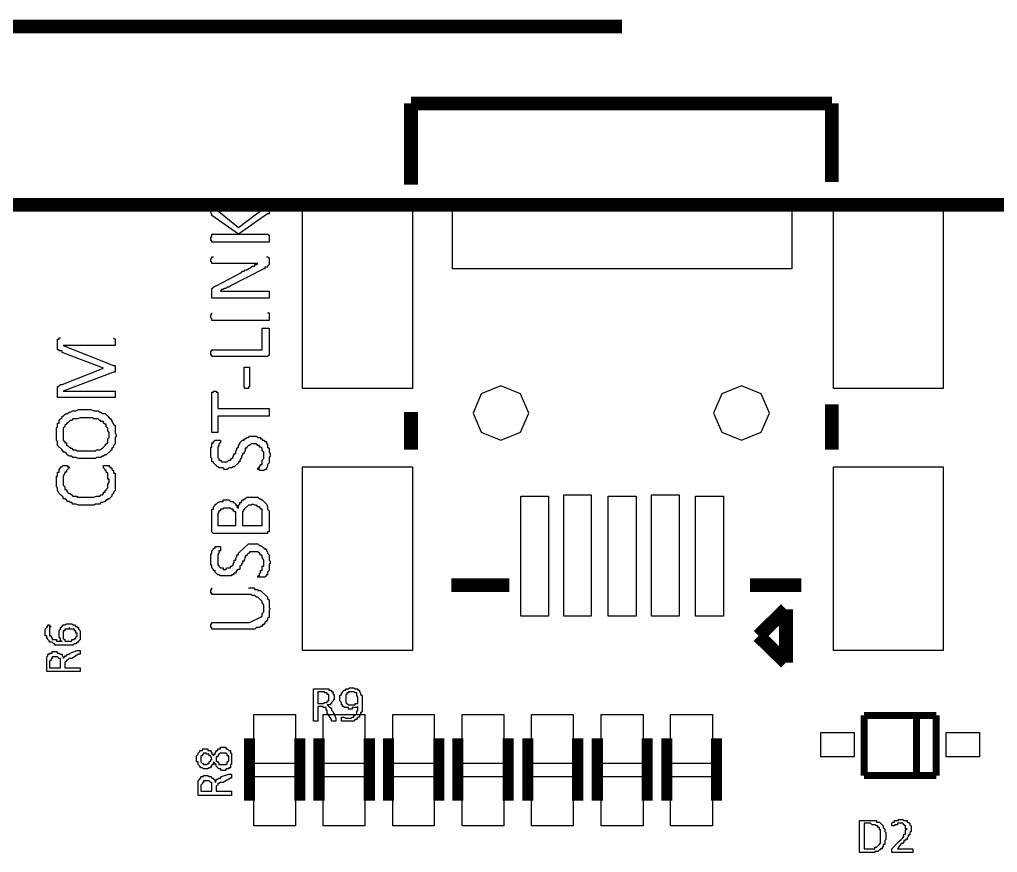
# Model space of a CAD drawing. Extents: x 0.35 to 4.98, y 3.96 to 9.44.
# Drawn here: x 2.05 to 2.944, y 8.373 to 9.135 of the extents above; entities that cross this region are included whole.
import ezdxf

# ---------------------------------------------------------------- set-up
doc = ezdxf.new("R2010")
doc.units = 0
doc.layers.get('0').update_dxf_attribs({"linetype": 'CONTINUOUS'})

msp = doc.modelspace()

# ---------------------------------------------------------------- linework, layer by layer
at = {"color": 234, "const_width": 0.01271}
msp.add_lwpolyline([(1.26595, 9.12864), (2.60053, 9.12864)], dxfattribs=at)
at = {"color": 94}
for points, const_width in [([(2.4075, 8.9841), (2.4075, 9.05826)], 0.01271), ([(2.4075, 9.05826), (2.79253, 9.05826)], 0.01271), ([(2.79253, 8.98649), (2.79253, 9.05826)], 0.01271), ([(2.79253, 8.7416), (2.79253, 8.78321)], 0.01271), ([(2.4075, 8.7416), (2.4075, 8.77604)], 0.01271), ([(2.4445, 8.61768), (2.4975, 8.61768)], 0.01271), ([(2.7175, 8.61768), (2.76454, 8.61768)], 0.01271), ([(2.72553, 8.57129), (2.75049, 8.59571)], 0.01271), ([(2.75049, 8.54688), (2.75049, 8.59571)], 0.01271), ([(2.75049, 8.54693), (2.72553, 8.57129)], 0.01271), ([(2.82206, 8.49858), (2.88803, 8.49858)], 0.00635), ([(2.82206, 8.44358), (2.82206, 8.49858)], 0.00635), ([(2.87001, 8.44499), (2.87001, 8.49858)], 0.00635), ([(2.88803, 8.44358), (2.88803, 8.49858)], 0.00635), ([(2.25999, 8.42062), (2.25999, 8.47754)], 0.01017), ([(2.30599, 8.42062), (2.30599, 8.47754)], 0.01017), ([(2.32351, 8.42062), (2.32351, 8.47754)], 0.01017), ([(2.36951, 8.42062), (2.36951, 8.47754)], 0.01017), ([(2.38699, 8.42062), (2.38699, 8.47754)], 0.01017), ([(2.433, 8.42062), (2.433, 8.47754)], 0.01017), ([(2.45053, 8.42062), (2.45053, 8.47754)], 0.01017), ([(2.49653, 8.42062), (2.49653, 8.47754)], 0.01017), ([(2.51449, 8.42062), (2.51449, 8.47754)], 0.01017), ([(2.56, 8.42062), (2.56, 8.47754)], 0.01017), ([(2.57801, 8.42062), (2.57801, 8.47754)], 0.01017), ([(2.62354, 8.42062), (2.62354, 8.47754)], 0.01017), ([(2.6415, 8.42062), (2.6415, 8.47754)], 0.01017), ([(2.68701, 8.42062), (2.68701, 8.47754)], 0.01017), ([(2.82206, 8.44358), (2.88803, 8.44358)], 0.00635)]:
    msp.add_lwpolyline(points, dxfattribs=dict(at, const_width=const_width))
at = {"color": 214, "const_width": 0.01271}
msp.add_lwpolyline([(0.94944, 8.9655), (4.25206, 8.9655)], dxfattribs=at)
at = {"color": 94}
for points in [[(2.27642, 8.96451), (2.27794, 8.96451), (2.27794, 8.95731), (2.27642, 8.95731), (2.24989, 8.93869), (2.27642, 8.93869), (2.27794, 8.93772), (2.27794, 8.93153), (2.22542, 8.93153), (2.22542, 8.93294), (2.22439, 8.93294), (2.22439, 8.93631), (2.22542, 8.93631), (2.22542, 8.93869), (2.24989, 8.93869), (2.22542, 8.95589), (2.22542, 8.95731), (2.22439, 8.95828), (2.22439, 8.96213), (2.22542, 8.96213), (2.22542, 8.96306), (2.2284, 8.96306), (2.2284, 8.96213), (2.24989, 8.94488), (2.27393, 8.96306), (2.27539, 8.96306), (2.27539, 8.96451), (2.27642, 8.96451)], [(2.27539, 8.91812), (2.27642, 8.91812), (2.27794, 8.91715), (2.27794, 8.91092), (2.27642, 8.9095), (2.27642, 8.90853), (2.27393, 8.90853), (2.27393, 8.90711), (2.27289, 8.90711), (2.2424, 8.89133), (2.24094, 8.89035), (2.23942, 8.89035), (2.23839, 8.88894), (2.23693, 8.88894), (2.23589, 8.88797), (2.23443, 8.88797), (2.2334, 8.88656), (2.27794, 8.88656), (2.27794, 8.88032), (2.22542, 8.88032), (2.22542, 8.88894), (2.22689, 8.89035), (2.2284, 8.89133), (2.22944, 8.89133), (2.25244, 8.90375), (2.25342, 8.90474), (2.25493, 8.90474), (2.25592, 8.90614), (2.25743, 8.90614), (2.2589, 8.90711), (2.26139, 8.90853), (2.26243, 8.9095), (2.26492, 8.9095), (2.26492, 8.91092), (2.26644, 8.91092), (2.26742, 8.91189), (2.22542, 8.91189), (2.22542, 8.91331), (2.22439, 8.91331), (2.22439, 8.91575), (2.22542, 8.91715), (2.22542, 8.91812), (2.22689, 8.91812)], [(2.27642, 8.86692), (2.27794, 8.86692), (2.27794, 8.85975), (2.22542, 8.85975), (2.22542, 8.86117), (2.22439, 8.86214), (2.22439, 8.86453), (2.22542, 8.866), (2.22542, 8.86692)], [(2.27539, 8.8526), (2.27794, 8.8526), (2.27794, 8.82818), (2.27642, 8.82676), (2.22542, 8.82676), (2.22542, 8.82818), (2.22439, 8.82818), (2.22439, 8.83203), (2.22542, 8.83203), (2.22542, 8.83296), (2.27143, 8.83296), (2.27143, 8.8526), (2.27539, 8.8526)], [(2.13542, 8.84397), (2.13693, 8.84256), (2.13693, 8.83681), (2.08942, 8.83681), (2.13542, 8.81862), (2.13693, 8.81862), (2.13693, 8.81239), (2.13542, 8.81239), (2.08942, 8.79519), (2.13693, 8.79519), (2.13693, 8.78944), (2.08442, 8.78944), (2.08442, 8.79899), (2.08594, 8.79997), (2.08692, 8.80137), (2.08843, 8.80137), (2.12642, 8.81625), (2.08843, 8.83057), (2.08843, 8.83203), (2.08594, 8.83203), (2.08594, 8.83296), (2.08442, 8.83296), (2.08442, 8.84256), (2.08594, 8.84256), (2.08594, 8.84397), (2.08692, 8.84397)], [(2.25743, 8.81717), (2.25993, 8.81717), (2.25993, 8.79899), (2.2589, 8.79899), (2.2589, 8.79758), (2.25592, 8.79758), (2.25493, 8.79899), (2.25493, 8.81717), (2.25743, 8.81717)], [(2.2284, 8.79519), (2.22944, 8.79519), (2.22944, 8.79422), (2.2309, 8.79422), (2.2309, 8.7794), (2.27794, 8.7794), (2.27794, 8.77225), (2.2309, 8.77225), (2.2309, 8.75738), (2.22542, 8.75738), (2.22542, 8.79422), (2.22689, 8.79422), (2.22689, 8.79519), (2.2284, 8.79519)], [(2.26243, 8.75401), (2.26644, 8.75401), (2.26742, 8.75261), (2.26992, 8.75261), (2.26992, 8.75163), (2.27143, 8.75163), (2.27143, 8.75022), (2.27289, 8.75022), (2.27393, 8.74924), (2.27539, 8.74924), (2.27539, 8.74685), (2.27642, 8.74685), (2.27642, 8.74397), (2.27794, 8.74306), (2.27794, 8.73921), (2.27892, 8.73822), (2.27892, 8.73583), (2.27794, 8.73443), (2.27794, 8.72965), (2.27642, 8.72819), (2.27642, 8.72581), (2.27539, 8.72487), (2.27539, 8.72342), (2.27393, 8.72342), (2.27289, 8.7225), (2.26893, 8.7225), (2.26893, 8.72342), (2.26742, 8.72342), (2.26742, 8.72487), (2.26893, 8.72487), (2.26893, 8.72581), (2.26992, 8.72726), (2.26992, 8.72819), (2.27143, 8.72819), (2.27143, 8.73204), (2.27289, 8.73346), (2.27289, 8.73921), (2.27143, 8.74067), (2.27143, 8.74306), (2.26992, 8.74397), (2.26893, 8.74397), (2.26893, 8.74544), (2.26742, 8.74544), (2.26644, 8.74685), (2.26139, 8.74685), (2.25993, 8.74544), (2.2589, 8.74544), (2.25743, 8.74397), (2.25743, 8.74306), (2.25592, 8.74306), (2.25592, 8.74067), (2.25493, 8.73921), (2.25493, 8.73822), (2.25342, 8.73822), (2.25342, 8.73682), (2.25244, 8.73583), (2.25244, 8.73443), (2.25092, 8.73204), (2.25092, 8.73058), (2.24989, 8.73058), (2.24989, 8.72965), (2.24593, 8.72581), (2.2449, 8.72581), (2.24343, 8.72487), (2.24094, 8.72487), (2.23942, 8.72342), (2.23693, 8.72342), (2.23589, 8.72487), (2.23193, 8.72487), (2.22944, 8.72726), (2.2284, 8.72819), (2.22689, 8.72965), (2.22689, 8.73058), (2.22542, 8.73058), (2.22542, 8.73346), (2.22439, 8.73443), (2.22439, 8.74397), (2.22542, 8.74397), (2.22542, 8.74783), (2.22689, 8.74783), (2.22689, 8.74924), (2.2284, 8.75022), (2.2334, 8.75022), (2.2334, 8.74783), (2.23193, 8.74685), (2.23193, 8.74544), (2.2309, 8.74397), (2.2309, 8.73443), (2.23193, 8.73346), (2.23193, 8.73204), (2.2334, 8.73204), (2.23443, 8.73058), (2.23942, 8.73058), (2.24094, 8.73204), (2.2424, 8.73204), (2.24343, 8.73346), (2.2449, 8.73443), (2.2449, 8.73583), (2.24593, 8.73682), (2.24593, 8.73822), (2.24739, 8.73822), (2.24739, 8.74067), (2.24843, 8.7416), (2.24843, 8.74306), (2.24989, 8.74397), (2.24989, 8.74544), (2.25092, 8.74685), (2.25092, 8.74783), (2.25342, 8.75022), (2.25493, 8.75022), (2.25493, 8.75163), (2.25592, 8.75163), (2.25743, 8.75261), (2.2589, 8.75261), (2.25993, 8.75401), (2.26243, 8.75401)], [(2.1289, 8.72726), (2.1314, 8.72726), (2.1314, 8.72581), (2.13292, 8.72581), (2.13292, 8.72487), (2.1339, 8.72487), (2.1339, 8.72342), (2.13542, 8.7225), (2.13542, 8.72006), (2.13693, 8.72006), (2.13693, 8.70426), (2.13542, 8.70285), (2.13542, 8.70139), (2.1339, 8.70047), (2.1339, 8.699), (2.1314, 8.69661), (2.13043, 8.69661), (2.13043, 8.69569), (2.1289, 8.69569), (2.12793, 8.69422), (2.12543, 8.69331), (2.12392, 8.69331), (2.12294, 8.69183), (2.11892, 8.69183), (2.1174, 8.69086), (2.1034, 8.69086), (2.10092, 8.69183), (2.09842, 8.69183), (2.09744, 8.69331), (2.09592, 8.69331), (2.09489, 8.69422), (2.09343, 8.69422), (2.09239, 8.69569), (2.09093, 8.69661), (2.08942, 8.69661), (2.08942, 8.69808), (2.08692, 8.70047), (2.08594, 8.70139), (2.08442, 8.70426), (2.08442, 8.70665), (2.08344, 8.70762), (2.08344, 8.71724), (2.08442, 8.71724), (2.08442, 8.72103), (2.08594, 8.72103), (2.08594, 8.72342), (2.08692, 8.72487), (2.08692, 8.72581), (2.08843, 8.72581), (2.08942, 8.72726), (2.09343, 8.72726), (2.09343, 8.72581), (2.09489, 8.72581), (2.09489, 8.72487), (2.09239, 8.7225), (2.09239, 8.72103), (2.09093, 8.72103), (2.09093, 8.72006), (2.08942, 8.71724), (2.08942, 8.70904), (2.09093, 8.70762), (2.09093, 8.70524), (2.09239, 8.70524), (2.09239, 8.70426), (2.09343, 8.70285), (2.09489, 8.70139), (2.09592, 8.70139), (2.09744, 8.70047), (2.09842, 8.699), (2.10243, 8.699), (2.10243, 8.69808), (2.1174, 8.69808), (2.1199, 8.699), (2.12294, 8.699), (2.12392, 8.70047), (2.12543, 8.70047), (2.12642, 8.70139), (2.12642, 8.70285), (2.12793, 8.70285), (2.12793, 8.70426), (2.1289, 8.70426), (2.1289, 8.70524), (2.13043, 8.70665), (2.13043, 8.71001), (2.1314, 8.71149), (2.1314, 8.71479), (2.13043, 8.71479), (2.13043, 8.72006), (2.1289, 8.72103), (2.1289, 8.7225), (2.12793, 8.7225), (2.12793, 8.72342), (2.12642, 8.72487), (2.12642, 8.72726), (2.1289, 8.72726)], [(2.26243, 8.65549), (2.26742, 8.65549), (2.26893, 8.65408), (2.26992, 8.65408), (2.27143, 8.6531), (2.27289, 8.65164), (2.27393, 8.65164), (2.27393, 8.65072), (2.27539, 8.65072), (2.27539, 8.64925), (2.27642, 8.64833), (2.27642, 8.64686), (2.27794, 8.64546), (2.27794, 8.64068), (2.27892, 8.63971), (2.27892, 8.63732), (2.27794, 8.63732), (2.27794, 8.63108), (2.27642, 8.62967), (2.27642, 8.62728), (2.27539, 8.62728), (2.27539, 8.62631), (2.27393, 8.62489), (2.26742, 8.62489), (2.26742, 8.62631), (2.26893, 8.62631), (2.26893, 8.62869), (2.26992, 8.62869), (2.26992, 8.63108), (2.27143, 8.63108), (2.27143, 8.63493), (2.27289, 8.63493), (2.27289, 8.64068), (2.27143, 8.64307), (2.27143, 8.64447), (2.26992, 8.64546), (2.26893, 8.64686), (2.26742, 8.64833), (2.25993, 8.64833), (2.25993, 8.64686), (2.2589, 8.64686), (2.25743, 8.64546), (2.25743, 8.64447), (2.25592, 8.64447), (2.25592, 8.64307), (2.25493, 8.64068), (2.25493, 8.63971), (2.25342, 8.63971), (2.25342, 8.63829), (2.25244, 8.63732), (2.25244, 8.6359), (2.25092, 8.63493), (2.25092, 8.63206), (2.24989, 8.63206), (2.24843, 8.63108), (2.24739, 8.62967), (2.24739, 8.62869), (2.24593, 8.62869), (2.2449, 8.62728), (2.24343, 8.62728), (2.24343, 8.62631), (2.2334, 8.62631), (2.23193, 8.62728), (2.2309, 8.62728), (2.2284, 8.62967), (2.2284, 8.63108), (2.22689, 8.63108), (2.22689, 8.63206), (2.22542, 8.63351), (2.22542, 8.6359), (2.22439, 8.6359), (2.22439, 8.64546), (2.22542, 8.64686), (2.22542, 8.64925), (2.22689, 8.65072), (2.22689, 8.65164), (2.2284, 8.65164), (2.2284, 8.6531), (2.2334, 8.6531), (2.2334, 8.64925), (2.23193, 8.64925), (2.23193, 8.64686), (2.2309, 8.64546), (2.2309, 8.6359), (2.23193, 8.6359), (2.23193, 8.63493), (2.2334, 8.63351), (2.23589, 8.63351), (2.23589, 8.63206), (2.23839, 8.63206), (2.23942, 8.63351), (2.2424, 8.63351), (2.2424, 8.63493), (2.24343, 8.63493), (2.2449, 8.6359), (2.2449, 8.63732), (2.24593, 8.63829), (2.24593, 8.64068), (2.24739, 8.64068), (2.24739, 8.64208), (2.24843, 8.64447), (2.24843, 8.64546), (2.24989, 8.64546), (2.24989, 8.64686), (2.2589, 8.65549), (2.26243, 8.65549)], [(2.2589, 8.61529), (2.26389, 8.61529), (2.26492, 8.61387), (2.26742, 8.61387), (2.26742, 8.6129), (2.26992, 8.6129), (2.27642, 8.60672), (2.27642, 8.60525), (2.27794, 8.60428), (2.27794, 8.59711), (2.27892, 8.59571), (2.27794, 8.59472), (2.27794, 8.58849), (2.27642, 8.58708), (2.27642, 8.5861), (2.27539, 8.58469), (2.27393, 8.58371), (2.27393, 8.58231), (2.27289, 8.58231), (2.27289, 8.58132), (2.27143, 8.58132), (2.27143, 8.57992), (2.26992, 8.57992), (2.26893, 8.57894), (2.26644, 8.57894), (2.26492, 8.57753), (2.22542, 8.57753), (2.22542, 8.57894), (2.22439, 8.57894), (2.22439, 8.58231), (2.22542, 8.58231), (2.22542, 8.58371), (2.25993, 8.58371), (2.26992, 8.58849), (2.27143, 8.58946), (2.27143, 8.59185), (2.27289, 8.59332), (2.27289, 8.5995), (2.27143, 8.60189), (2.27143, 8.60286), (2.26893, 8.60525), (2.26742, 8.60672), (2.26644, 8.60672), (2.26492, 8.60812), (2.26243, 8.60812), (2.26139, 8.6091), (2.22542, 8.6091), (2.22542, 8.61051), (2.22439, 8.61051), (2.22439, 8.61387), (2.22542, 8.61387), (2.22542, 8.61529)], [(2.86643, 8.37424), (2.86643, 8.37326), (2.84744, 8.37326), (2.84744, 8.37663), (2.8534, 8.38281), (2.8559, 8.38519), (2.85742, 8.38667), (2.85742, 8.38758), (2.85846, 8.38758), (2.85846, 8.39003), (2.85992, 8.39003), (2.85992, 8.39382), (2.86143, 8.39481), (2.85992, 8.39481), (2.85992, 8.39768), (2.85846, 8.3986), (2.85742, 8.40007), (2.85243, 8.40007), (2.85243, 8.3986), (2.84993, 8.3986), (2.84993, 8.39768), (2.84744, 8.39768), (2.84744, 8.40007), (2.84842, 8.40099), (2.84993, 8.40099), (2.84993, 8.40246), (2.8534, 8.40246), (2.8534, 8.40338), (2.85742, 8.40338), (2.85846, 8.40246), (2.86143, 8.40246), (2.86143, 8.40099), (2.86242, 8.40099), (2.86393, 8.40007), (2.86393, 8.3986), (2.8649, 8.39768), (2.8649, 8.39242), (2.86393, 8.39144), (2.86393, 8.38906), (2.86242, 8.38906), (2.86242, 8.38758), (2.86143, 8.38667), (2.86143, 8.38519), (2.85992, 8.38519), (2.85992, 8.38428), (2.85846, 8.38428), (2.85846, 8.38281), (2.85742, 8.3814), (2.8559, 8.3814), (2.85243, 8.37663), (2.86643, 8.37663), (2.86643, 8.37424)]]:
    msp.add_lwpolyline(points, dxfattribs=at)
at = {"color": 22}
for points in [[(2.30843, 8.9655), (2.4089, 8.9655), (2.4089, 8.79758), (2.30843, 8.79758), (2.30843, 8.9655)], [(2.44542, 8.96451), (2.75592, 8.96451), (2.75592, 8.90711), (2.44542, 8.90711), (2.44542, 8.96451)], [(2.79394, 8.9655), (2.89442, 8.9655), (2.89442, 8.79758), (2.79394, 8.79758), (2.79394, 8.9655)], [(2.30843, 8.72581), (2.4089, 8.72581), (2.4089, 8.55789), (2.30843, 8.55789), (2.30843, 8.72581)], [(2.79394, 8.72581), (2.89442, 8.72581), (2.89442, 8.55789), (2.79394, 8.55789), (2.79394, 8.72581)], [(2.50792, 8.699), (2.53342, 8.699), (2.53342, 8.58946), (2.50792, 8.58946), (2.50792, 8.699)], [(2.54742, 8.70047), (2.57243, 8.70047), (2.57243, 8.58946), (2.54742, 8.58946), (2.54742, 8.70047)], [(2.58789, 8.699), (2.61339, 8.699), (2.61339, 8.58946), (2.58789, 8.58946), (2.58789, 8.699)], [(2.62744, 8.70047), (2.65294, 8.70047), (2.65294, 8.58946), (2.62744, 8.58946), (2.62744, 8.70047)], [(2.66792, 8.699), (2.69342, 8.699), (2.69342, 8.58946), (2.66792, 8.58946), (2.66792, 8.699)], [(2.26389, 8.49957), (2.30192, 8.49957), (2.30192, 8.45458), (2.26389, 8.45458), (2.26389, 8.49957)], [(2.32742, 8.49957), (2.3654, 8.49957), (2.3654, 8.45458), (2.32742, 8.45458), (2.32742, 8.49957)], [(2.3909, 8.49957), (2.42893, 8.49957), (2.42893, 8.45458), (2.3909, 8.45458), (2.3909, 8.49957)], [(2.45443, 8.49957), (2.4924, 8.49957), (2.4924, 8.45458), (2.45443, 8.45458), (2.45443, 8.49957)], [(2.5179, 8.49957), (2.55593, 8.49957), (2.55593, 8.45458), (2.5179, 8.45458), (2.5179, 8.49957)], [(2.58143, 8.49957), (2.6199, 8.49957), (2.6199, 8.45458), (2.58143, 8.45458), (2.58143, 8.49957)], [(2.64492, 8.49957), (2.68343, 8.49957), (2.68343, 8.45458), (2.64492, 8.45458), (2.64492, 8.49957)], [(2.78244, 8.48281), (2.81293, 8.48281), (2.81293, 8.46078), (2.78244, 8.46078), (2.78244, 8.48281)], [(2.89692, 8.48281), (2.9274, 8.48281), (2.9274, 8.46078), (2.89692, 8.46078), (2.89692, 8.48281)], [(2.26389, 8.4426), (2.30192, 8.4426), (2.30192, 8.39763), (2.26389, 8.39763), (2.26389, 8.4426)], [(2.32742, 8.4426), (2.3654, 8.4426), (2.3654, 8.39763), (2.32742, 8.39763), (2.32742, 8.4426)], [(2.3909, 8.4426), (2.42893, 8.4426), (2.42893, 8.39763), (2.3909, 8.39763), (2.3909, 8.4426)], [(2.45443, 8.4426), (2.4924, 8.4426), (2.4924, 8.39763), (2.45443, 8.39763), (2.45443, 8.4426)], [(2.5179, 8.4426), (2.55593, 8.4426), (2.55593, 8.39763), (2.5179, 8.39763), (2.5179, 8.4426)], [(2.58143, 8.4426), (2.6199, 8.4426), (2.6199, 8.39763), (2.58143, 8.39763), (2.58143, 8.4426)], [(2.64492, 8.4426), (2.68343, 8.4426), (2.68343, 8.39763), (2.64492, 8.39763), (2.64492, 8.4426)]]:
    msp.add_lwpolyline(points, close=True, dxfattribs=at)
at = {"color": 22, "const_width": 0.04956}
for points in [[(2.49001, 8.77604), (2.49001, 8.77604)], [(2.71001, 8.77604), (2.71001, 8.77604)]]:
    msp.add_lwpolyline(points, dxfattribs=at)
at = {"color": 146}
for points in [[(2.5154, 8.77507), (2.50786, 8.79275), (2.4899, 8.79997), (2.4719, 8.79275), (2.46442, 8.77507), (2.4719, 8.75765), (2.4899, 8.75022), (2.50786, 8.75765), (2.5154, 8.77507)], [(2.7354, 8.77507), (2.72786, 8.79275), (2.7099, 8.79997), (2.69189, 8.79275), (2.6844, 8.77507), (2.69189, 8.75765), (2.7099, 8.75022), (2.72786, 8.75765), (2.7354, 8.77507)]]:
    msp.add_lwpolyline(points, dxfattribs=at)
at = {"color": 94}
for points in [[(2.10992, 8.77843), (2.1149, 8.77843), (2.1174, 8.77701), (2.12142, 8.77701), (2.12294, 8.77604), (2.12392, 8.77604), (2.12543, 8.77458), (2.12793, 8.77458), (2.13043, 8.77219), (2.1314, 8.77078), (2.13292, 8.76981), (2.1339, 8.76839), (2.1339, 8.76742), (2.13542, 8.76503), (2.13693, 8.76361), (2.13693, 8.75738), (2.13792, 8.75499), (2.13792, 8.75401), (2.13693, 8.75261), (2.13693, 8.74685), (2.13542, 8.74539), (2.13542, 8.74397), (2.1339, 8.743), (2.1339, 8.7416), (2.13292, 8.74061), (2.1289, 8.73682), (2.12793, 8.73682), (2.12642, 8.73583), (2.12543, 8.73583), (2.12392, 8.73443), (2.1199, 8.73443), (2.11892, 8.73346), (2.1034, 8.73346), (2.10092, 8.73443), (2.09842, 8.73443), (2.09744, 8.73583), (2.09489, 8.73583), (2.09343, 8.73682), (2.09239, 8.73822), (2.09093, 8.73921), (2.08942, 8.73921), (2.08942, 8.74061), (2.08843, 8.74061), (2.08843, 8.7416), (2.08442, 8.74539), (2.08442, 8.74924), (2.08344, 8.75022), (2.08344, 8.76124), (2.08442, 8.76264), (2.08442, 8.766), (2.08594, 8.766), (2.08594, 8.76839), (2.08692, 8.76981), (2.08843, 8.77078), (2.08843, 8.77219), (2.08942, 8.77219), (2.09093, 8.77365), (2.09239, 8.77458), (2.09343, 8.77458), (2.09489, 8.77604), (2.09592, 8.77604), (2.09842, 8.77701), (2.10092, 8.77701), (2.1034, 8.77843), (2.10992, 8.77843)], [(2.10992, 8.77078), (2.10493, 8.77078), (2.10243, 8.76981), (2.09842, 8.76981), (2.09744, 8.76839), (2.09592, 8.76839), (2.09343, 8.766), (2.09239, 8.766), (2.09239, 8.76503), (2.09093, 8.76361), (2.09093, 8.76264), (2.08942, 8.76124), (2.08942, 8.75022), (2.09093, 8.74924), (2.09093, 8.74783), (2.09239, 8.74783), (2.09239, 8.74539), (2.09343, 8.74539), (2.09489, 8.74397), (2.09592, 8.74397), (2.09592, 8.743), (2.09744, 8.743), (2.09842, 8.7416), (2.10092, 8.7416), (2.10243, 8.74061), (2.11892, 8.74061), (2.1199, 8.7416), (2.12294, 8.7416), (2.12543, 8.743), (2.12642, 8.74397), (2.12793, 8.74539), (2.1289, 8.74685), (2.13043, 8.74783), (2.13043, 8.75163), (2.1314, 8.75261), (2.1314, 8.75738), (2.13043, 8.75879), (2.13043, 8.76124), (2.1289, 8.76264), (2.1289, 8.76503), (2.12793, 8.76503), (2.12642, 8.766), (2.12642, 8.76742), (2.12392, 8.76742), (2.12392, 8.76839), (2.12294, 8.76839), (2.12142, 8.76981), (2.1174, 8.76981), (2.11643, 8.77078), (2.10992, 8.77078)], [(2.26243, 8.69808), (2.26742, 8.69808), (2.26893, 8.69661), (2.26992, 8.69661), (2.27143, 8.69569), (2.27393, 8.69331), (2.27539, 8.69183), (2.27642, 8.68946), (2.27642, 8.68707), (2.27794, 8.6856), (2.27794, 8.6665), (2.27642, 8.6665), (2.27642, 8.66504), (2.22689, 8.66504), (2.22542, 8.6665), (2.22542, 8.68707), (2.22689, 8.68707), (2.22689, 8.68946), (2.2284, 8.69086), (2.2284, 8.69183), (2.22944, 8.69183), (2.2309, 8.69331), (2.2334, 8.69422), (2.23589, 8.69422), (2.23589, 8.69569), (2.24094, 8.69569), (2.2424, 8.69422), (2.2449, 8.69422), (2.2449, 8.69331), (2.24593, 8.69331), (2.24739, 8.69183), (2.24739, 8.69086), (2.24843, 8.69086), (2.24843, 8.68946), (2.24989, 8.68804), (2.24989, 8.69086), (2.25092, 8.69183), (2.25092, 8.69331), (2.25244, 8.69331), (2.25244, 8.69422), (2.25342, 8.69569), (2.25493, 8.69569), (2.25493, 8.69661), (2.25592, 8.69661), (2.25743, 8.69808), (2.26243, 8.69808)], [(2.23942, 8.68804), (2.23589, 8.68804), (2.23589, 8.68707), (2.2334, 8.68707), (2.2334, 8.6856), (2.23193, 8.6856), (2.23193, 8.68468), (2.2309, 8.68321), (2.2309, 8.67225), (2.24739, 8.67225), (2.24739, 8.68468), (2.24593, 8.68468), (2.24593, 8.6856), (2.2449, 8.6856), (2.2449, 8.68707), (2.24343, 8.68707), (2.2424, 8.68804), (2.23942, 8.68804)], [(2.26243, 8.69183), (2.26139, 8.69086), (2.2589, 8.69086), (2.25493, 8.68707), (2.25342, 8.68468), (2.25342, 8.67225), (2.27143, 8.67225), (2.27143, 8.68707), (2.26992, 8.68707), (2.26992, 8.68804), (2.26893, 8.68946), (2.26742, 8.68946), (2.26644, 8.69086), (2.26492, 8.69086), (2.26243, 8.69183)], [(2.09489, 8.58231), (2.09744, 8.58231), (2.09842, 8.58132), (2.09993, 8.58132), (2.10092, 8.57992), (2.10243, 8.57992), (2.10243, 8.57894), (2.1034, 8.57894), (2.1034, 8.57753), (2.10493, 8.57607), (2.10493, 8.56799), (2.1034, 8.56651), (2.1034, 8.56554), (2.10243, 8.56554), (2.10092, 8.56413), (2.09993, 8.56413), (2.09842, 8.56272), (2.08192, 8.56272), (2.08192, 8.56413), (2.08089, 8.56413), (2.07943, 8.56554), (2.07693, 8.56554), (2.07693, 8.56651), (2.07542, 8.56799), (2.07542, 8.5689), (2.07443, 8.5689), (2.07443, 8.57129), (2.07292, 8.57129), (2.07292, 8.57753), (2.07443, 8.57894), (2.07443, 8.57992), (2.07542, 8.57992), (2.07542, 8.58132), (2.07693, 8.58132), (2.07693, 8.57992), (2.0784, 8.57992), (2.07693, 8.57894), (2.07693, 8.57129), (2.0784, 8.57129), (2.0784, 8.57036), (2.07943, 8.5689), (2.07943, 8.56799), (2.08344, 8.56799), (2.08344, 8.56651), (2.08843, 8.56651), (2.08692, 8.56651), (2.08692, 8.5689), (2.08594, 8.57036), (2.08594, 8.57607), (2.08692, 8.57753), (2.08692, 8.57894), (2.08843, 8.57992), (2.08942, 8.58132), (2.09093, 8.58132), (2.09239, 8.58231), (2.09489, 8.58231)], [(2.09489, 8.57894), (2.09489, 8.57753), (2.09093, 8.57753), (2.09093, 8.57607), (2.08942, 8.57607), (2.08942, 8.5689), (2.09093, 8.56799), (2.09093, 8.56651), (2.09744, 8.56651), (2.09744, 8.56799), (2.09993, 8.56799), (2.09993, 8.5689), (2.10092, 8.5689), (2.10092, 8.57036), (2.10243, 8.57129), (2.10243, 8.57368), (2.10092, 8.57368), (2.10092, 8.57607), (2.09993, 8.57607), (2.09993, 8.57753), (2.09592, 8.57753), (2.09489, 8.57894)], [(2.1034, 8.55789), (2.10493, 8.55789), (2.10493, 8.55453), (2.1034, 8.55453), (2.09744, 8.55072), (2.09489, 8.55072), (2.09343, 8.54926), (2.09239, 8.54926), (2.09239, 8.54833), (2.09093, 8.54688), (2.09093, 8.5421), (2.10493, 8.5421), (2.10493, 8.53874), (2.07443, 8.53874), (2.07443, 8.55214), (2.07542, 8.55311), (2.07542, 8.55453), (2.07693, 8.55453), (2.07693, 8.5555), (2.07943, 8.5555), (2.07943, 8.55697), (2.08344, 8.55697), (2.08442, 8.5555), (2.08594, 8.5555), (2.08692, 8.55453), (2.08843, 8.55453), (2.08843, 8.55311), (2.08942, 8.55214), (2.08942, 8.55072), (2.09093, 8.55214), (2.09093, 8.55311), (2.09239, 8.55311), (2.09343, 8.55453), (2.09489, 8.55453), (2.09592, 8.5555), (2.10243, 8.55789), (2.1034, 8.55789)], [(2.08192, 8.55214), (2.07943, 8.55214), (2.07943, 8.55072), (2.0784, 8.55072), (2.0784, 8.54926), (2.07693, 8.54833), (2.07693, 8.5421), (2.08692, 8.5421), (2.08692, 8.55072), (2.08594, 8.55072), (2.08442, 8.55214), (2.08192, 8.55214)], [(2.3629, 8.5096), (2.3629, 8.50196), (2.36143, 8.50097), (2.36143, 8.49957), (2.3604, 8.49858), (2.3604, 8.49713), (2.35894, 8.49713), (2.35894, 8.49621), (2.35792, 8.49621), (2.35792, 8.49474), (2.35639, 8.49474), (2.35542, 8.49333), (2.34392, 8.49333), (2.34392, 8.49713), (2.3464, 8.49713), (2.34793, 8.49621), (2.35292, 8.49621), (2.35389, 8.49713), (2.35542, 8.49713), (2.35542, 8.49858), (2.35639, 8.49858), (2.35639, 8.49957), (2.35792, 8.49957), (2.35792, 8.50196), (2.35894, 8.50336), (2.35894, 8.50672), (2.35792, 8.50575), (2.35389, 8.50575), (2.35389, 8.50433), (2.35042, 8.50433), (2.35042, 8.50575), (2.3464, 8.50575), (2.3464, 8.50672), (2.34489, 8.50672), (2.34489, 8.50814), (2.34392, 8.50814), (2.34392, 8.51053), (2.34239, 8.51199), (2.34239, 8.51676), (2.34392, 8.51774), (2.34392, 8.51915), (2.34489, 8.51915), (2.34489, 8.52012), (2.3464, 8.52154), (2.34793, 8.52154), (2.34793, 8.523), (2.35042, 8.523), (2.3514, 8.52393), (2.35542, 8.52393), (2.35639, 8.523), (2.35894, 8.523), (2.35894, 8.52154), (2.3604, 8.52154), (2.3604, 8.52012), (2.36143, 8.51915), (2.36143, 8.51774), (2.3629, 8.51676), (2.3629, 8.5096)], [(2.33892, 8.49333), (2.3349, 8.49333), (2.3349, 8.49474), (2.33089, 8.50097), (2.33089, 8.50336), (2.32992, 8.50336), (2.32992, 8.50575), (2.32742, 8.50575), (2.32742, 8.50672), (2.32243, 8.50672), (2.32243, 8.49333), (2.31842, 8.49333), (2.31842, 8.523), (2.33242, 8.523), (2.33242, 8.52154), (2.3349, 8.52154), (2.3349, 8.52012), (2.33643, 8.52012), (2.33643, 8.51774), (2.3374, 8.51774), (2.3374, 8.51297), (2.33643, 8.51297), (2.33643, 8.51199), (2.3349, 8.51053), (2.3349, 8.5096), (2.33393, 8.5096), (2.33393, 8.50814), (2.33089, 8.50814), (2.33242, 8.50672), (2.33393, 8.50575), (2.3349, 8.50433), (2.3349, 8.50336), (2.33643, 8.50196), (2.33892, 8.49621), (2.33892, 8.49333)], [(2.33242, 8.51535), (2.33242, 8.51774), (2.33089, 8.51774), (2.33089, 8.51915), (2.3284, 8.51915), (2.3284, 8.52012), (2.32243, 8.52012), (2.32243, 8.5096), (2.32742, 8.5096), (2.3284, 8.51053), (2.33089, 8.51053), (2.33089, 8.51199), (2.33242, 8.51199), (2.33242, 8.51535)], [(2.35894, 8.5096), (2.35894, 8.51535), (2.35792, 8.51676), (2.35792, 8.51915), (2.35639, 8.51915), (2.35542, 8.52012), (2.35042, 8.52012), (2.35042, 8.51915), (2.3489, 8.51915), (2.3489, 8.51774), (2.34793, 8.51774), (2.34793, 8.51053), (2.35042, 8.50814), (2.35639, 8.50814), (2.35639, 8.5096), (2.35894, 8.5096)], [(2.23589, 8.4694), (2.23839, 8.4694), (2.23839, 8.46799), (2.23942, 8.46799), (2.24094, 8.46653), (2.2424, 8.46653), (2.2424, 8.46414), (2.24343, 8.46414), (2.24343, 8.45361), (2.2424, 8.45361), (2.2424, 8.45074), (2.24094, 8.45074), (2.24094, 8.44982), (2.23839, 8.44982), (2.23839, 8.44835), (2.23443, 8.44835), (2.2334, 8.44982), (2.23193, 8.44982), (2.22944, 8.45221), (2.22944, 8.45361), (2.2284, 8.45361), (2.2284, 8.45458), (2.22689, 8.456), (2.22689, 8.45361), (2.22542, 8.45361), (2.22542, 8.45221), (2.22439, 8.45221), (2.22439, 8.45074), (2.22293, 8.45074), (2.2219, 8.44982), (2.21793, 8.44982), (2.2169, 8.45074), (2.21544, 8.45074), (2.21442, 8.45221), (2.21289, 8.45361), (2.21289, 8.456), (2.21143, 8.456), (2.21143, 8.46175), (2.21289, 8.46322), (2.21289, 8.46414), (2.21442, 8.4656), (2.21442, 8.46653), (2.2169, 8.46653), (2.2169, 8.46799), (2.2219, 8.46799), (2.2219, 8.46653), (2.22439, 8.46653), (2.22439, 8.4656), (2.22542, 8.46414), (2.22542, 8.46322), (2.22689, 8.46322), (2.22689, 8.46175), (2.22689, 8.46322), (2.2284, 8.46322), (2.2284, 8.46414), (2.22944, 8.4656), (2.22944, 8.46653), (2.2309, 8.46653), (2.2309, 8.46799), (2.2334, 8.46799), (2.2334, 8.4694), (2.23589, 8.4694)], [(2.2194, 8.46414), (2.21793, 8.46414), (2.21793, 8.46322), (2.2169, 8.46322), (2.2169, 8.46175), (2.21544, 8.46175), (2.21544, 8.456), (2.2169, 8.45458), (2.21793, 8.45458), (2.21793, 8.45361), (2.22043, 8.45361), (2.2219, 8.45458), (2.22293, 8.45458), (2.22293, 8.456), (2.22439, 8.45697), (2.22439, 8.45839), (2.22542, 8.45839), (2.22542, 8.45936), (2.22439, 8.46078), (2.22439, 8.46175), (2.22293, 8.46175), (2.22293, 8.46322), (2.22043, 8.46322), (2.22043, 8.46414), (2.2194, 8.46414)], [(2.23589, 8.46414), (2.2334, 8.46414), (2.23193, 8.46322), (2.2309, 8.46175), (2.2309, 8.46078), (2.22944, 8.46078), (2.22944, 8.45697), (2.2309, 8.456), (2.23193, 8.45458), (2.23193, 8.45361), (2.23839, 8.45361), (2.23942, 8.45458), (2.23942, 8.456), (2.24094, 8.45697), (2.24094, 8.46175), (2.23942, 8.46175), (2.23942, 8.46322), (2.23839, 8.46414), (2.23589, 8.46414)], [(2.2424, 8.44499), (2.24343, 8.44499), (2.24343, 8.44119), (2.2424, 8.44119), (2.23589, 8.43733), (2.2334, 8.43733), (2.23193, 8.43642), (2.2309, 8.43642), (2.2309, 8.43494), (2.22944, 8.43403), (2.22944, 8.42919), (2.24343, 8.42919), (2.24343, 8.4254), (2.21289, 8.4254), (2.21289, 8.43881), (2.21442, 8.44021), (2.21442, 8.44119), (2.21544, 8.44119), (2.21544, 8.4426), (2.21793, 8.4426), (2.21793, 8.44358), (2.2219, 8.44358), (2.22293, 8.4426), (2.22439, 8.4426), (2.22542, 8.44119), (2.22689, 8.44119), (2.22689, 8.44021), (2.2284, 8.43881), (2.2284, 8.43733), (2.22944, 8.43881), (2.22944, 8.44021), (2.2309, 8.44021), (2.23193, 8.44119), (2.2334, 8.44119), (2.23443, 8.4426), (2.24094, 8.44499), (2.2424, 8.44499)], [(2.22043, 8.43881), (2.21793, 8.43881), (2.21793, 8.43733), (2.2169, 8.43733), (2.2169, 8.43642), (2.21544, 8.43494), (2.21544, 8.42919), (2.22542, 8.42919), (2.22542, 8.43733), (2.22439, 8.43733), (2.22293, 8.43881), (2.22043, 8.43881)], [(2.8419, 8.38758), (2.8419, 8.38519), (2.84093, 8.38428), (2.84093, 8.38043), (2.83942, 8.38043), (2.83942, 8.37804), (2.83843, 8.37804), (2.83843, 8.37663), (2.83692, 8.37663), (2.83692, 8.37565), (2.83594, 8.37565), (2.83442, 8.37424), (2.83192, 8.37424), (2.83192, 8.37326), (2.81793, 8.37326), (2.81793, 8.40246), (2.83344, 8.40246), (2.83344, 8.40099), (2.83594, 8.40099), (2.83843, 8.3986), (2.83942, 8.39763), (2.83942, 8.39621), (2.84093, 8.39481), (2.84093, 8.39236), (2.8419, 8.39144), (2.8419, 8.38758)], [(2.83692, 8.38758), (2.83692, 8.39382), (2.83594, 8.39382), (2.83594, 8.39621), (2.83442, 8.39621), (2.83442, 8.39763), (2.83344, 8.39763), (2.83192, 8.3986), (2.82943, 8.3986), (2.8279, 8.40007), (2.82194, 8.40007), (2.82194, 8.37663), (2.83192, 8.37663), (2.83192, 8.37804), (2.83344, 8.37804), (2.83594, 8.38043), (2.83594, 8.3814), (2.83692, 8.3814), (2.83692, 8.38758)]]:
    msp.add_lwpolyline(points, close=True, dxfattribs=at)

doc.saveas('drawing.dxf')
